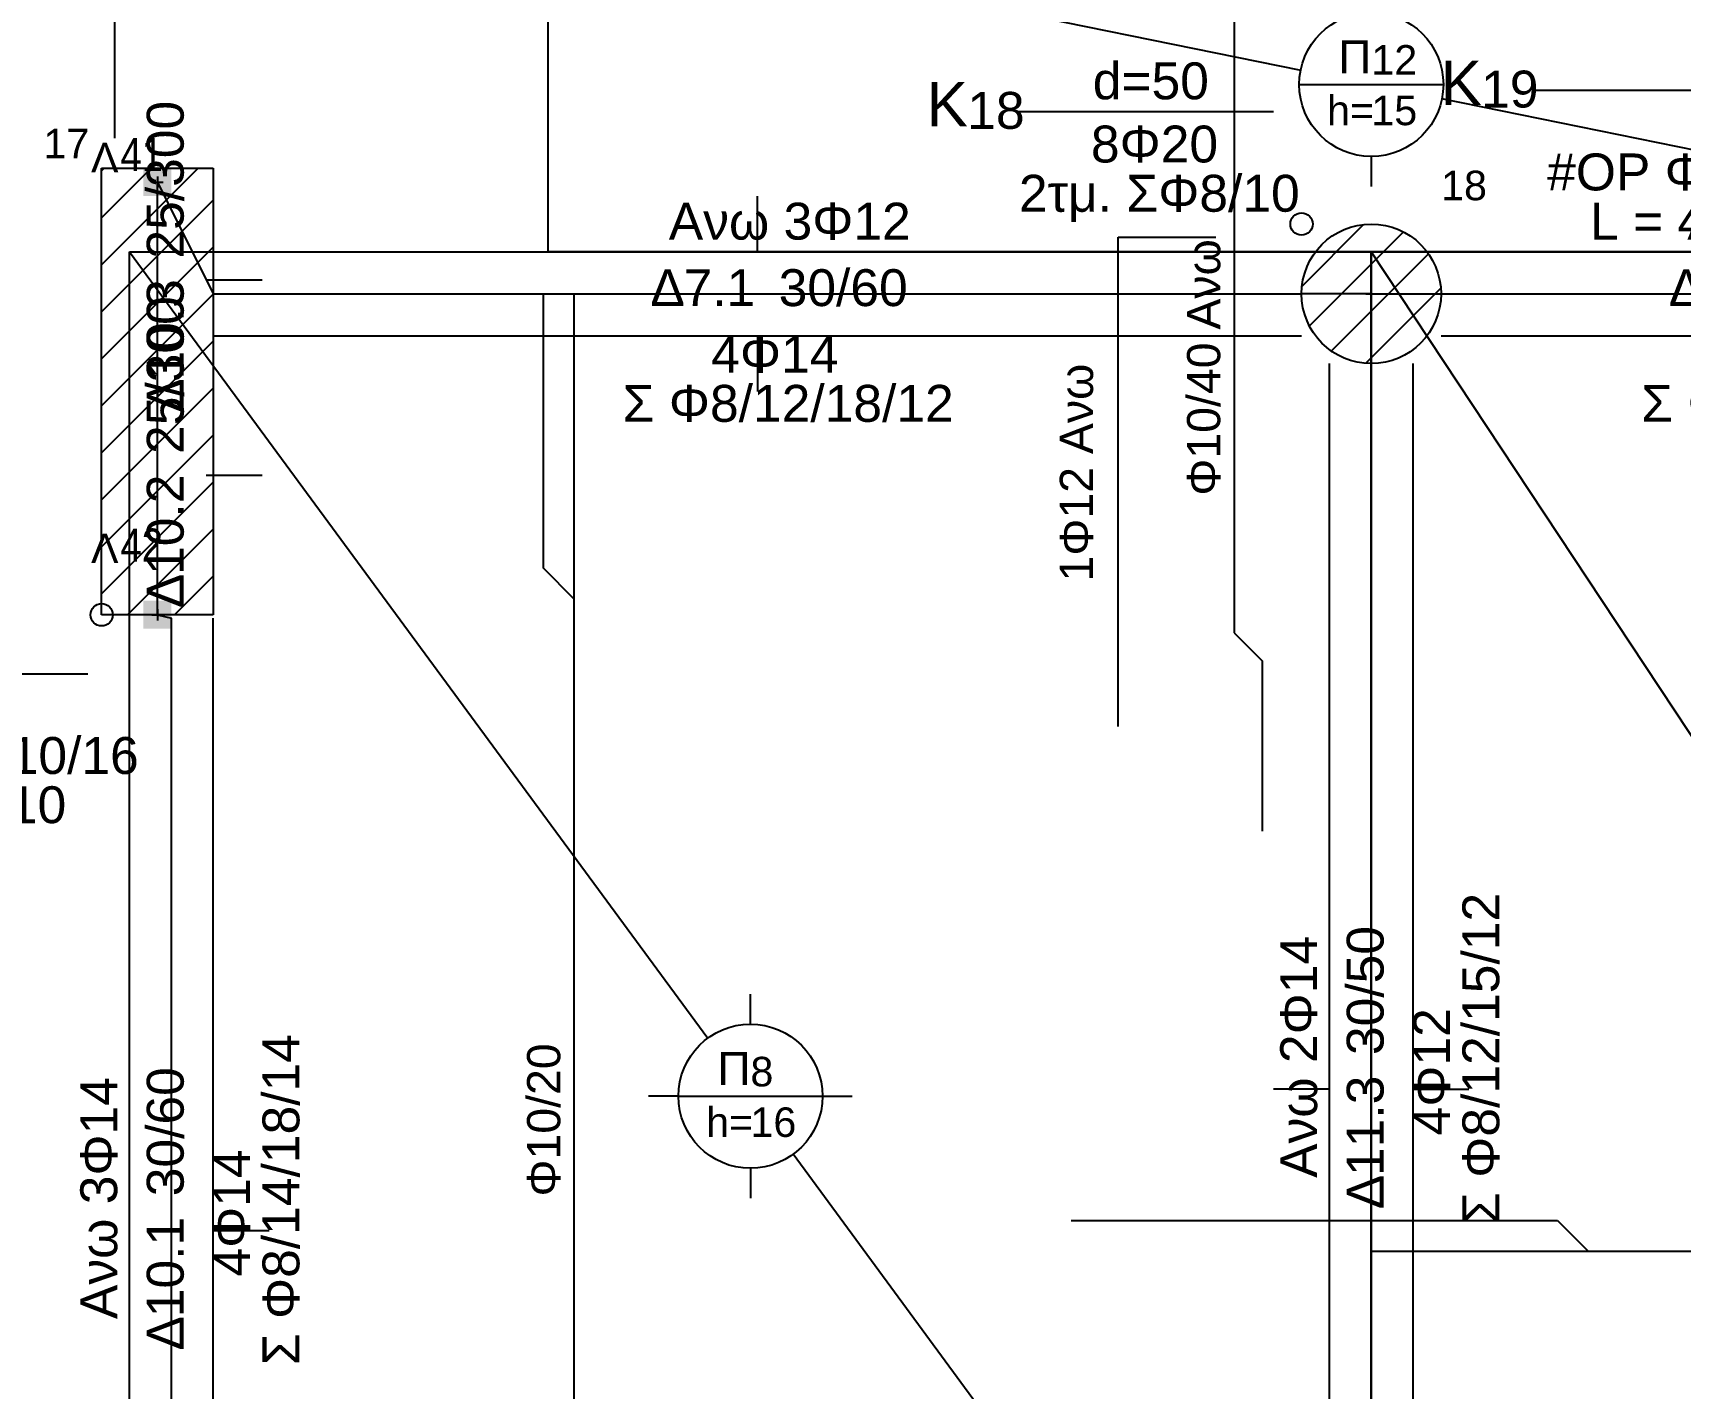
# Model space of a CAD drawing. Extents: x -5.6 to 20.4, y -25.1 to 0.9.
# Drawn here: x -0.25 to 5.66, y -8.57 to -3.72 of the extents above; entities that cross this region are included whole.
import ezdxf

# ---------------------------------------------------------------- set-up
doc = ezdxf.new("R2010")
doc.units = 0
doc.layers.get('0').update_dxf_attribs({"linetype": 'CONTINUOUS'})
for name, color, linetype in [('BEAM', 7, 'CONTINUOUS'), ('BEAM_NAME_BETON_UPPERSTRUCT', 3, 'CONTINUOUS'), ('BEAM_POLY_BETON_UPPERSTRUCT', 4, 'CONTINUOUS'), ('BEAM_PREFIX_NAME_BETON', 4, 'CONTINUOUS'), ('BEAM_STATIC_UPPERSTRUCT', 5, 'CONTINUOUS'), ('BEAMBAR', 7, 'CONTINUOUS'), ('BEAMBAR_LINE', 6, 'CONTINUOUS'), ('BEAMBAR_NAME', 3, 'CONTINUOUS'), ('COLUMN', 7, 'CONTINUOUS'), ('COLUMN_FILLING', 5, 'CONTINUOUS'), ('COLUMN_FIXED_POINT', 1, 'CONTINUOUS'), ('COLUMN_NAME_BETON', 3, 'CONTINUOUS'), ('COLUMN_POLY', 1, 'CONTINUOUS'), ('COLUMN_PREFIX_NAME_BETON', 4, 'CONTINUOUS'), ('FREENODE', 7, 'CONTINUOUS'), ('FREENODE_NAME', 5, 'CONTINUOUS'), ('FREENODE_POLY', 5, 'CONTINUOUS'), ('FREENODE_PREFIX_NAME', 3, 'CONTINUOUS'), ('SLAB', 7, 'CONTINUOUS'), ('SLAB_CENTER', 4, 'CONTINUOUS'), ('SLAB_NAME', 3, 'CONTINUOUS'), ('SLAB_POLY', 4, 'CONTINUOUS'), ('SLAB_PREFIX_NAME', 4, 'CONTINUOUS'), ('SLABBAR', 7, 'CONTINUOUS'), ('SLABBAR_LINE', 6, 'CONTINUOUS'), ('SLABBAR_NAME', 3, 'CONTINUOUS')]:
    doc.layers.add(name, color=color, linetype=linetype)
doc.styles.add('BEAM_NAME_BETON_UPPERSTRUCT', font='Arial.ttf')
doc.styles.add('BEAM_PREFIX_NAME_BETON', font='Arial.ttf')
doc.styles.add('BEAMBAR_NAME', font='Arial.ttf')
doc.styles.add('COLUMN_NAME_BETON', font='Arial.ttf')
doc.styles.add('COLUMN_PREFIX_NAME_BETON', font='Arial.ttf')
doc.styles.add('FREENODE_NAME', font='Arial Narrow.ttf')
doc.styles.add('FREENODE_PREFIX_NAME', font='Arial.ttf')
doc.styles.add('SLAB_NAME', font='Arial.ttf')
doc.styles.add('SLAB_PREFIX_NAME', font='Arial.ttf')
doc.styles.add('SLABBAR_NAME', font='Arial.ttf')
pattern_1 = [(45, (0, 0), (-0.168379802270047, 0.168379802270047), []), (45, (0.16837980294, 0), (-0.168379802270047, 0.168379802270047), [0, 0])]

# ---------------------------------------------------------------- blocks, each defined once
blk = doc.blocks.new('SLAB1')
at = {"layer": 'SLAB_CENTER'}
for p, q in [((1.599999999999969, -3.30000000000006), (4.29699763647262, -3.848541892163959)), ((4.291817636519239, -3.900000000000029), (4.808182363480719, -3.900000000000029)), ((7.49999999999999, -4.5), (4.80300236352734, -3.951458107836099)), ((4.54999999999998, -4.158182363480769), (4.54999999999998, -4.265125000000029))]:
    blk.add_line(p, q, dxfattribs=at)
blk.add_circle((4.54999999999998, -3.900000000000029), 0.258182363480739, dxfattribs=at)
at = {"layer": 'SLAB_POLY'}
for p, q in [((1.6, -4.5), (1.599999999999969, -3.30000000000006)), ((1.599999999999969, -3.30000000000006), (7.49999999999999, -3.30000000000006)), ((1.599999999999969, -3.30000000000006), (7.49999999999999, -3.30000000000006)), ((1.6, -4.5), (1.599999999999969, -3.30000000000006)), ((7.49999999999999, -3.30000000000006), (7.49999999999999, -4.5)), ((7.49999999999999, -3.30000000000006), (7.49999999999999, -4.5)), ((7.49999999999999, -4.5), (1.6, -4.5))]:
    blk.add_line(p, q, dxfattribs=at)
at = {"layer": 'SLAB_NAME', "char_height": 0.105833, "width": 0.4233330000000001, "attachment_point": 1, "style": 'SLAB_NAME'}
for s, insert in [('{\\f|b0|i0;12}', (4.54999999999998, -3.75888888888892)), ('{\\f|b0|i0;h=}', (4.391249999999979, -3.940000000000029)), ('{\\f|b0|i0;15}', (4.54999999999998, -3.940000000000029))]:
    blk.add_mtext(s, dxfattribs=dict(at, insert=insert))
at = {"layer": 'SLAB_PREFIX_NAME', "insert": (4.43093749999998, -3.741250000000029), "char_height": 0.119062, "width": 0.3175, "attachment_point": 1, "style": 'SLAB_PREFIX_NAME'}
blk.add_mtext('{\\f|b0|i0;Π}', dxfattribs=at)
blk = doc.blocks.new('SLAB4')
at = {"layer": 'SLAB_CENTER'}
for p, q in [((4.549999999999999, -4.49999999999995), (6.40760872757035, -7.30963320045009)), ((6.55000000000003, -7.26681763651924), (6.55000000000003, -7.15987499999997)), ((6.29181763651929, -7.52499999999998), (6.18487500000003, -7.52499999999998)), ((6.29181763651929, -7.52499999999998), (6.808182363480769, -7.52499999999998)), ((6.808182363480769, -7.52499999999998), (6.915125000000029, -7.52499999999998)), ((6.55000000000003, -7.783182363480709), (6.55000000000003, -7.89012499999998)), ((8.55000000000006, -10.55), (6.692391272429699, -7.740366799549859))]:
    blk.add_line(p, q, dxfattribs=at)
blk.add_circle((6.55000000000003, -7.52499999999998), 0.258182363480739, dxfattribs=at)
at = {"layer": 'SLAB_POLY'}
for p, q in [((4.549999999999999, -4.49999999999995), (8.55000000000006, -4.49999999999995)), ((4.549999999999999, -10.55), (4.549999999999999, -4.49999999999995)), ((8.55000000000006, -4.49999999999995), (8.55000000000006, -10.55)), ((8.55000000000006, -10.55), (4.549999999999999, -10.55))]:
    blk.add_line(p, q, dxfattribs=at)
at = {"layer": 'SLAB_NAME', "char_height": 0.105833, "attachment_point": 1, "style": 'SLAB_NAME'}
for s, insert, width in [('{\\f|b0|i0;9}', (6.55000000000003, -7.383888888888889), 0.211667), ('{\\f|b0|i0;h=}', (6.391250000000029, -7.565), 0.4233330000000001), ('{\\f|b0|i0;16}', (6.55000000000003, -7.565), 0.4233330000000001)]:
    blk.add_mtext(s, dxfattribs=dict(at, insert=insert, width=width))
at = {"layer": 'SLAB_PREFIX_NAME', "insert": (6.430937500000029, -7.366249999999999), "char_height": 0.119063, "width": 0.3175, "attachment_point": 1, "style": 'SLAB_PREFIX_NAME'}
blk.add_mtext('{\\f|b0|i0;Π}', dxfattribs=at)
blk = doc.blocks.new('SLAB5')
at = {"layer": 'SLAB_CENTER'}
for p, q in [((0.0999999999999943, -4.49999999999995), (2.17202242177907, -7.31701924758726)), ((2.325, -7.26681763651924), (2.325, -7.15987499999997)), ((2.06681763651926, -7.52499999999998), (1.959875, -7.52499999999998)), ((2.06681763651926, -7.52499999999998), (2.58318236348074, -7.52499999999998)), ((2.58318236348074, -7.52499999999998), (2.690125, -7.52499999999998)), ((2.325, -7.783182363480709), (2.325, -7.89012499999998)), ((4.549999999999999, -10.55), (2.47797757822092, -7.7329807524127))]:
    blk.add_line(p, q, dxfattribs=at)
blk.add_circle((2.325, -7.52499999999998), 0.258182363480739, dxfattribs=at)
at = {"layer": 'SLAB_POLY'}
for p, q in [((0.0999999999999943, -4.49999999999995), (4.549999999999999, -4.49999999999995)), ((0.0999999999999943, -10.55), (0.0999999999999943, -4.49999999999995)), ((4.549999999999999, -4.49999999999995), (4.549999999999999, -10.55)), ((4.549999999999999, -10.55), (0.0999999999999943, -10.55))]:
    blk.add_line(p, q, dxfattribs=at)
at = {"layer": 'SLAB_NAME', "char_height": 0.105833, "attachment_point": 1, "style": 'SLAB_NAME'}
for s, insert, width in [('{\\f|b0|i0;8}', (2.325, -7.383888888888889), 0.211667), ('{\\f|b0|i0;h=}', (2.166249999999999, -7.565), 0.4233330000000001), ('{\\f|b0|i0;16}', (2.325, -7.565), 0.4233330000000001)]:
    blk.add_mtext(s, dxfattribs=dict(at, insert=insert, width=width))
at = {"layer": 'SLAB_PREFIX_NAME', "insert": (2.2059375, -7.366249999999999), "char_height": 0.119063, "width": 0.3175, "attachment_point": 1, "style": 'SLAB_PREFIX_NAME'}
blk.add_mtext('{\\f|b0|i0;Π}', dxfattribs=at)
blk = doc.blocks.new('COLUMN_TEXT3')
at = {"layer": 'COLUMN_NAME_BETON'}
blk.add_line((5.12885416666667, -3.920833333333339), (7.099999999999999, -3.920833333333339), dxfattribs=at)
at = {"layer": 'COLUMN_NAME_BETON', "char_height": 0.132292, "attachment_point": 1, "style": 'COLUMN_NAME_BETON'}
for s, insert, width in [('{\\f|b0|i0;150/30}', (5.856458333333329, -3.74444444444445), 1.375829999999999), ('{\\f|b0|i0;19}', (4.94364583333333, -3.850277777777789), 0.4938890000000001), ('{\\f|b0|i0;15Φ20}', (5.8696875, -3.970833333333339), 1.305279999999999), ('{\\f|b0|i0; #ΟΡ Φ8/13 #ΚΑΤ Φ10/20}', (5.12885416666667, -4.14722222222223), 5.25639), ('{\\f|b0|i0;L = 45 - 4τμ. ΣΦ8/10}', (5.33390625, -4.323611111111119), 4.16278)]:
    blk.add_mtext(s, dxfattribs=dict(at, insert=insert, width=width))
at = {"layer": 'COLUMN_PREFIX_NAME_BETON', "insert": (4.798124999999999, -3.815000000000009), "char_height": 0.15875, "width": 0.388056, "attachment_point": 1, "style": 'COLUMN_PREFIX_NAME_BETON'}
blk.add_mtext('{\\f|b0|i0;K}', dxfattribs=at)
blk = doc.blocks.new('COLUMN4')
at = {"layer": 'COLUMN_FILLING'}
h = blk.add_hatch(dxfattribs=at)
h.set_pattern_fill('SACNCR', color=256, scale=0.1, style=0)
h.set_pattern_definition(pattern_1)
h.paths.add_polyline_path([(4.79999999999999, -4.65000000000004), (4.79488248531311, -4.599675369977879), (4.779739452905049, -4.551411036221709), (4.755190860301809, -4.50718294622634), (4.72224172976891, -4.468801803192759), (4.68224100258173, -4.437838935626349), (4.63682631321119, -4.415561966963269), (4.587856944376129, -4.40288291891801), (4.537337707790309, -4.400320873207279), (4.48733686693531, -4.40798072028349), (4.439901462110579, -4.425548865107349), (4.396973504363069, -4.452306065765619), (4.36031046932679, -4.48715687931948), (4.33141334596384, -4.528674509367268), (4.311465185899979, -4.5751592192567), (4.30128266915202, -4.62470791950318), (4.30128266915202, -4.6752920804969), (4.311465185899979, -4.724840780743379), (4.33141334596384, -4.771325490632809), (4.36031046932679, -4.812843120680599), (4.396973504363069, -4.847693934234469), (4.439901462110579, -4.87445113489273), (4.48733686693531, -4.892019279716589), (4.537337707790309, -4.8996791267928), (4.587856944376129, -4.89711708108207), (4.63682631321119, -4.884438033036809), (4.68224100258173, -4.86216106437373), (4.72224172976891, -4.83119819680732), (4.755190860301809, -4.79281705377374), (4.779739452905049, -4.748588963778369), (4.79488248531311, -4.700324630022209), (4.79999999999999, -4.65000000000004)])
at = {"layer": 'COLUMN_FIXED_POINT'}
blk.add_circle((4.29999999999999, -4.40000000000004), 0.04, dxfattribs=at)
at = {"layer": 'COLUMN_POLY'}
for p, q in [((4.52999999999999, -4.65000000000004), (4.56999999999999, -4.65000000000004)), ((4.54999999999999, -4.630000000000039), (4.54999999999999, -4.670000000000039))]:
    blk.add_line(p, q, dxfattribs=at)
blk.add_circle((4.54999999999999, -4.65000000000004), 0.25, dxfattribs=at)
at = {"layer": 'COLUMN_NAME_BETON', "insert": (4.79999999999999, -4.20888888888893), "char_height": 0.105833, "width": 0.4233330000000001, "attachment_point": 1, "style": 'COLUMN_NAME_BETON'}
blk.add_mtext('{\\f|b0|i0;18}', dxfattribs=at)
blk = doc.blocks.new('COLUMN_TEXT4')
at = {"layer": 'COLUMN_NAME_BETON'}
blk.add_line((3.28718749999999, -3.997222222222259), (4.19999999999999, -3.997222222222259), dxfattribs=at)
at = {"layer": 'COLUMN_NAME_BETON', "char_height": 0.132292, "attachment_point": 1, "style": 'COLUMN_NAME_BETON'}
for s, insert, width in [('{\\f|b0|i0;d=50}', (3.551770833333319, -3.82083333333337), 1.02306), ('{\\f|b0|i0;18}', (3.10197916666666, -3.926666666666709), 0.4938890000000001), ('{\\f|b0|i0;8Φ20}', (3.54515624999999, -4.047222222222259), 1.058329999999999), ('{\\f|b0|i0;2τμ. ΣΦ8/10}', (3.28718749999999, -4.223611111111149), 2.434169999999999)]:
    blk.add_mtext(s, dxfattribs=dict(at, insert=insert, width=width))
at = {"layer": 'COLUMN_PREFIX_NAME_BETON', "insert": (2.956458333333319, -3.891388888888929), "char_height": 0.15875, "width": 0.388056, "attachment_point": 1, "style": 'COLUMN_PREFIX_NAME_BETON'}
blk.add_mtext('{\\f|b0|i0;K}', dxfattribs=at)
blk = doc.blocks.new('COLUMN5')
at = {"layer": 'COLUMN_FILLING'}
h = blk.add_hatch(dxfattribs=at)
h.set_pattern_fill('SACNCR', color=256, scale=0.1, style=0)
h.set_pattern_definition(pattern_1)
h.paths.add_polyline_path([(9e-15, -4.20000000000002), (0.400000000000009, -4.20000000000002), (0.400000000000009, -5.800000000000019), (9e-15, -5.800000000000019)])
at = {"layer": 'COLUMN_FIXED_POINT'}
blk.add_circle((9e-15, -5.800000000000019), 0.04, dxfattribs=at)
at = {"layer": 'COLUMN_POLY'}
for p, q in [((9e-15, -4.20000000000002), (0.400000000000009, -4.20000000000002)), ((9e-15, -5.800000000000019), (9e-15, -4.20000000000002)), ((0.400000000000009, -4.20000000000002), (0.400000000000009, -5.800000000000019)), ((0.180000000000009, -5.000000000000019), (0.220000000000009, -5.000000000000019)), ((0.200000000000009, -4.980000000000019), (0.200000000000009, -5.02000000000002)), ((0.400000000000009, -5.800000000000019), (9e-15, -5.800000000000019))]:
    blk.add_line(p, q, dxfattribs=at)
at = {"layer": 'COLUMN_NAME_BETON', "insert": (-0.208749999999991, -4.05888888888891), "char_height": 0.105833, "width": 0.4233330000000001, "attachment_point": 1, "style": 'COLUMN_NAME_BETON'}
blk.add_mtext('{\\f|b0|i0;17}', dxfattribs=at)
blk = doc.blocks.new('COLUMN_TEXT5')
at = {"layer": 'COLUMN_NAME_BETON'}
blk.add_line((-2.021145833333319, -6.011666666666689), (-0.0499999999999916, -6.011666666666689), dxfattribs=at)
at = {"layer": 'COLUMN_NAME_BETON', "char_height": 0.132292, "attachment_point": 1, "style": 'COLUMN_NAME_BETON'}
for s, insert, width in [('{\\f|b0|i0;40/160}', (-1.293541666666659, -5.835277777777799), 1.375829999999999), ('{\\f|b0|i0;17}', (-2.20635416666666, -5.941111111111129), 0.4938890000000001), ('{\\f|b0|i0;28Φ20}', (-1.280312499999989, -6.06166666666669), 1.305279999999999), ('{\\f|b0|i0; #ΟΡ Φ8/10 #ΚΑΤ Φ10/16}', (-2.021145833333319, -6.238055555555579), 5.25639), ('{\\f|b0|i0;L = 60 - 4τμ. ΣΦ8/10}', (-1.816093749999989, -6.414444444444469), 4.16278)]:
    blk.add_mtext(s, dxfattribs=dict(at, insert=insert, width=width))
at = {"layer": 'COLUMN_PREFIX_NAME_BETON', "insert": (-2.351874999999989, -5.905833333333348), "char_height": 0.15875, "width": 0.388056, "attachment_point": 1, "style": 'COLUMN_PREFIX_NAME_BETON'}
blk.add_mtext('{\\f|b0|i0;K}', dxfattribs=at)
blk = doc.blocks.new('BEAM20')
at = {"layer": 'BEAM_POLY_BETON_UPPERSTRUCT'}
for p, q in [((4.39999999999999, -10.1), (4.39999999999999, -4.90000000000004)), ((4.69999999999999, -10.1), (4.69999999999999, -4.90000000000004)), ((4.39999999999999, -7.500000000000018), (4.19999999999999, -7.500000000000018)), ((4.69999999999999, -7.500000000000018), (4.89999999999999, -7.500000000000018))]:
    blk.add_line(p, q, dxfattribs=at)
at = {"layer": 'BEAM_STATIC_UPPERSTRUCT'}
for p, q in [((4.54999999999999, -4.65000000000004), (4.54999999999999, -4.90000000000004)), ((4.54999999999999, -10.1), (4.54999999999999, -4.90000000000004)), ((4.54999999999999, -10.4), (4.54999999999999, -10.1))]:
    blk.add_line(p, q, dxfattribs=at)
blk = doc.blocks.new('BEAM_TEXT20')
at = {"layer": 'BEAM_NAME_BETON_UPPERSTRUCT', "char_height": 0.132292, "attachment_point": 1, "rotation": 90.00000000000001, "style": 'BEAM_NAME_BETON_UPPERSTRUCT'}
for s, insert, width in [('{\\f|b0|i0;Σ Φ8/12/15/12}', (4.87638888888888, -7.982864583333359), 2.89278), ('{\\f|b0|i0;Ανω 2Φ14}', (4.223611111111099, -7.81750000000003), 2.010829999999999), ('{\\f|b0|i0;  30/50}', (4.46180555555555, -7.480156250000029), 1.41111), ('{\\f|b0|i0;4Φ12 }', (4.69999999999999, -7.665364583333359), 1.19944), ('{\\f|b0|i0;11.3}', (4.46180555555555, -7.810885416666699), 0.881944)]:
    blk.add_mtext(s, dxfattribs=dict(at, insert=insert, width=width))
at = {"layer": 'BEAM_PREFIX_NAME_BETON', "insert": (4.46180555555555, -7.929947916666699), "char_height": 0.132292, "width": 0.3175, "attachment_point": 1, "rotation": 90.00000000000001, "style": 'BEAM_PREFIX_NAME_BETON'}
blk.add_mtext('{\\f|b0|i0;Δ}', dxfattribs=at)
blk = doc.blocks.new('BEAM23')
at = {"layer": 'BEAM_POLY_BETON_UPPERSTRUCT'}
blk.add_line((0.375000000000008, -4.60000000000002), (0.575000000000008, -4.60000000000002), dxfattribs=at)
at = {"layer": 'BEAM_STATIC_UPPERSTRUCT'}
blk.add_line((0.200000000000009, -5.000000000000019), (0.2, -4.25000000000002), dxfattribs=at)
blk = doc.blocks.new('BEAM_TEXT23')
at = {"layer": 'BEAM_NAME_BETON_UPPERSTRUCT', "char_height": 0.132292, "attachment_point": 1, "rotation": 90.00000000000001, "style": 'BEAM_NAME_BETON_UPPERSTRUCT'}
for s, insert, width in [('{\\f|b0|i0;  25/300}', (0.161805555555564, -4.626458333333349), 1.658059999999999), ('{\\f|b0|i0;10.3}', (0.161805555555565, -4.957187500000019), 0.881944)]:
    blk.add_mtext(s, dxfattribs=dict(at, insert=insert, width=width))
at = {"layer": 'BEAM_PREFIX_NAME_BETON', "insert": (0.161805555555565, -5.076250000000019), "char_height": 0.132292, "width": 0.3175, "attachment_point": 1, "rotation": 90.00000000000001, "style": 'BEAM_PREFIX_NAME_BETON'}
blk.add_mtext('{\\f|b0|i0;Δ}', dxfattribs=at)
blk = doc.blocks.new('BEAM24')
at = {"layer": 'BEAM_POLY_BETON_UPPERSTRUCT'}
blk.add_line((0.375000000000008, -5.300000000000019), (0.575000000000008, -5.300000000000019), dxfattribs=at)
at = {"layer": 'BEAM_STATIC_UPPERSTRUCT'}
blk.add_line((0.2, -5.799999999999999), (0.200000000000009, -5.000000000000019), dxfattribs=at)
blk = doc.blocks.new('BEAM_TEXT24')
at = {"layer": 'BEAM_NAME_BETON_UPPERSTRUCT', "char_height": 0.132292, "attachment_point": 1, "rotation": 90.00000000000001, "style": 'BEAM_NAME_BETON_UPPERSTRUCT'}
for s, insert, width in [('{\\f|b0|i0;  25/300}', (0.161805555555564, -5.326458333333349), 1.658059999999999), ('{\\f|b0|i0;10.2}', (0.161805555555565, -5.657187500000018), 0.881944)]:
    blk.add_mtext(s, dxfattribs=dict(at, insert=insert, width=width))
at = {"layer": 'BEAM_PREFIX_NAME_BETON', "insert": (0.161805555555565, -5.776250000000018), "char_height": 0.132292, "width": 0.3175, "attachment_point": 1, "rotation": 90.00000000000001, "style": 'BEAM_PREFIX_NAME_BETON'}
blk.add_mtext('{\\f|b0|i0;Δ}', dxfattribs=at)
blk = doc.blocks.new('BEAM25')
at = {"layer": 'BEAM_POLY_BETON_UPPERSTRUCT'}
for p, q in [((0.100000000000008, -10.2), (0.100000000000009, -5.811803398875009)), ((0.400000000000008, -10.2), (0.400000000000009, -5.811803398875009)), ((0.400000000000008, -8.00590169943751), (0.600000000000009, -8.00590169943751))]:
    blk.add_line(p, q, dxfattribs=at)
at = {"layer": 'BEAM_STATIC_UPPERSTRUCT'}
for p, q in [((0.2, -5.799999999999999), (0.25, -5.812)), ((0.250000000000009, -10.2), (0.25, -5.812)), ((0.150000000000009, -10.55), (0.250000000000009, -10.2))]:
    blk.add_line(p, q, dxfattribs=at)
blk = doc.blocks.new('BEAM_TEXT25')
at = {"layer": 'BEAM_NAME_BETON_UPPERSTRUCT', "char_height": 0.132292, "attachment_point": 1, "rotation": 90.00000000000001, "style": 'BEAM_NAME_BETON_UPPERSTRUCT'}
for s, insert, width in [('{\\f|b0|i0;Σ Φ8/14/18/14}', (0.576388888888898, -8.48876628277083), 2.89278), ('{\\f|b0|i0;  30/60}', (0.161805555555563, -7.986057949437499), 1.41111), ('{\\f|b0|i0;Ανω 3Φ14}', (-0.0763888888888799, -8.3234016994375), 2.010829999999999), ('{\\f|b0|i0;4Φ14 }', (0.400000000000008, -8.17126628277083), 1.19944), ('{\\f|b0|i0;10.1}', (0.161805555555565, -8.31678711610417), 0.881944)]:
    blk.add_mtext(s, dxfattribs=dict(at, insert=insert, width=width))
at = {"layer": 'BEAM_PREFIX_NAME_BETON', "insert": (0.161805555555565, -8.43584961610417), "char_height": 0.132292, "width": 0.3175, "attachment_point": 1, "rotation": 90.00000000000001, "style": 'BEAM_PREFIX_NAME_BETON'}
blk.add_mtext('{\\f|b0|i0;Δ}', dxfattribs=at)
blk = doc.blocks.new('BEAM35')
at = {"layer": 'BEAM_POLY_BETON_UPPERSTRUCT'}
for p, q in [((5.99999999999999, -4.49999999999995), (5.99999999999999, -4.29999999999995)), ((4.79999999999999, -4.49999999999995), (7.2, -4.49999999999995)), ((4.79999999999999, -4.79999999999995), (7.2, -4.79999999999995)), ((5.99999999999999, -4.79999999999995), (5.99999999999999, -4.99999999999995))]:
    blk.add_line(p, q, dxfattribs=at)
at = {"layer": 'BEAM_STATIC_UPPERSTRUCT'}
for p, q in [((4.54999999999999, -4.65000000000004), (4.79999999999999, -4.65000000000004)), ((4.79999999999999, -4.65000000000004), (7.2, -4.650000000000009)), ((7.25, -4.650000000000009), (7.2, -4.650000000000009))]:
    blk.add_line(p, q, dxfattribs=at)
blk = doc.blocks.new('BEAM_TEXT35')
at = {"layer": 'BEAM_NAME_BETON_UPPERSTRUCT', "char_height": 0.132292, "attachment_point": 1, "style": 'BEAM_NAME_BETON_UPPERSTRUCT'}
for s, insert, width in [('{\\f|b0|i0;Ανω 3Φ12}', (5.6825, -4.323611111111059), 2.010829999999999), ('{\\f|b0|i0;7.2}', (5.73541666666667, -4.561805555555509), 0.635), ('{\\f|b0|i0;  30/60}', (5.973541666666669, -4.561805555555509), 1.41111), ('{\\f|b0|i0;4Φ14 }', (5.834635416666669, -4.79999999999995), 1.19944), ('{\\f|b0|i0;Σ Φ8/12/18/12}', (5.517135416666669, -4.976388888888839), 2.89278)]:
    blk.add_mtext(s, dxfattribs=dict(at, insert=insert, width=width))
at = {"layer": 'BEAM_PREFIX_NAME_BETON', "insert": (5.61635416666667, -4.561805555555509), "char_height": 0.132292, "width": 0.3175, "attachment_point": 1, "style": 'BEAM_PREFIX_NAME_BETON'}
blk.add_mtext('{\\f|b0|i0;Δ}', dxfattribs=at)
blk = doc.blocks.new('BEAM36')
at = {"layer": 'BEAM_POLY_BETON_UPPERSTRUCT'}
for p, q in [((2.35, -4.49999999999995), (2.35, -4.29999999999995)), ((0.400000000000008, -4.49999999999995), (4.29999999999999, -4.49999999999995)), ((0.400000000000008, -4.79999999999995), (4.29999999999999, -4.79999999999995)), ((2.35, -4.79999999999995), (2.35, -4.99999999999995))]:
    blk.add_line(p, q, dxfattribs=at)
at = {"layer": 'BEAM_STATIC_UPPERSTRUCT'}
for p, q in [((0.2, -4.25000000000002), (0.4, -4.650000000000019)), ((0.4, -4.650000000000019), (4.29999999999999, -4.65000000000004)), ((4.54999999999999, -4.65000000000004), (4.29999999999999, -4.65000000000004))]:
    blk.add_line(p, q, dxfattribs=at)
blk = doc.blocks.new('BEAM_TEXT36')
at = {"layer": 'BEAM_NAME_BETON_UPPERSTRUCT', "char_height": 0.132292, "attachment_point": 1, "style": 'BEAM_NAME_BETON_UPPERSTRUCT'}
for s, insert, width in [('{\\f|b0|i0;Ανω 3Φ12}', (2.0325, -4.323611111111059), 2.010829999999999), ('{\\f|b0|i0;7.1}', (2.085416666666669, -4.561805555555509), 0.635), ('{\\f|b0|i0;  30/60}', (2.323541666666669, -4.561805555555509), 1.41111), ('{\\f|b0|i0;4Φ14 }', (2.184635416666669, -4.79999999999995), 1.19944), ('{\\f|b0|i0;Σ Φ8/12/18/12}', (1.867135416666669, -4.976388888888839), 2.89278)]:
    blk.add_mtext(s, dxfattribs=dict(at, insert=insert, width=width))
at = {"layer": 'BEAM_PREFIX_NAME_BETON', "insert": (1.966354166666669, -4.561805555555509), "char_height": 0.132292, "width": 0.3175, "attachment_point": 1, "style": 'BEAM_PREFIX_NAME_BETON'}
blk.add_mtext('{\\f|b0|i0;Δ}', dxfattribs=at)
blk = doc.blocks.new('FREENODE6')
at = {"layer": 'FREENODE_POLY'}
blk.add_hatch(color=256, dxfattribs=at).paths.add_polyline_path([(0.15, -5.75), (0.25, -5.75), (0.25, -5.849999999999999), (0.15, -5.849999999999999)])
for p, q in [((0.2, -5.78), (0.2, -5.82)), ((0.18, -5.799999999999999), (0.22, -5.799999999999999))]:
    blk.add_line(p, q, dxfattribs=at)
at = {"layer": 'FREENODE_NAME', "insert": (0.0677083333333413, -5.491250000000019), "char_height": 0.119063, "width": 0.352778, "attachment_point": 1, "style": 'FREENODE_NAME'}
blk.add_mtext('{\\f|b0|i1;42}', dxfattribs=at)
at = {"layer": 'FREENODE_PREFIX_NAME', "insert": (-0.038124999999992, -5.508888888888909), "char_height": 0.105833, "width": 0.282222, "attachment_point": 1, "style": 'FREENODE_PREFIX_NAME'}
blk.add_mtext('{\\f|b0|i0;Λ}', dxfattribs=at)
blk = doc.blocks.new('FREENODE7')
at = {"layer": 'FREENODE_POLY'}
blk.add_hatch(color=256, dxfattribs=at).paths.add_polyline_path([(0.15, -4.20000000000002), (0.25, -4.20000000000002), (0.25, -4.30000000000002), (0.15, -4.30000000000002)])
for p, q in [((0.2, -4.230000000000019), (0.2, -4.27000000000002)), ((0.18, -4.25000000000002), (0.22, -4.25000000000002))]:
    blk.add_line(p, q, dxfattribs=at)
at = {"layer": 'FREENODE_NAME', "insert": (0.0677083333333413, -4.09125000000002), "char_height": 0.119063, "width": 0.352778, "attachment_point": 1, "style": 'FREENODE_NAME'}
blk.add_mtext('{\\f|b0|i1;41}', dxfattribs=at)
at = {"layer": 'FREENODE_PREFIX_NAME', "insert": (-0.038124999999992, -4.10888888888891), "char_height": 0.105833, "width": 0.282222, "attachment_point": 1, "style": 'FREENODE_PREFIX_NAME'}
blk.add_mtext('{\\f|b0|i0;Λ}', dxfattribs=at)
blk = doc.blocks.new('SLABBAR1')
at = {"layer": 'SLABBAR_LINE'}
for p, q in [((4.058333333333339, -3.32500000000006), (4.158333333333339, -3.32500000000006)), ((4.058333333333339, -3.32500000000006), (4.058333333333339, -3.34500000000006)), ((4.058333333333339, -3.34500000000006), (4.058333333333339, -4.649999999999949)), ((4.07699358737118, -3.34000000000006), (4.068333333333339, -3.34500000000006)), ((4.068333333333339, -3.34500000000006), (4.068333333333339, -3.35500000000006)), ((4.068333333333339, -3.35500000000006), (4.07699358737118, -3.36000000000006)), ((4.085653841409019, -3.34500000000006), (4.07699358737118, -3.34000000000006)), ((4.07699358737118, -3.36000000000006), (4.085653841409019, -3.35500000000006)), ((4.085653841409019, -3.35500000000006), (4.085653841409019, -3.34500000000006)), ((4.131012825257649, -3.34500000000006), (4.13967307929549, -3.34000000000006)), ((4.131012825257649, -3.35500000000006), (4.131012825257649, -3.34500000000006)), ((4.13967307929549, -3.36000000000006), (4.131012825257649, -3.35500000000006)), ((4.13967307929549, -3.34000000000006), (4.148333333333339, -3.34500000000006)), ((4.148333333333339, -3.35500000000006), (4.13967307929549, -3.36000000000006)), ((4.148333333333339, -3.34500000000006), (4.148333333333339, -3.35500000000006)), ((4.158333333333339, -3.32500000000006), (4.158333333333339, -3.34500000000006)), ((4.158333333333339, -3.34500000000006), (4.158333333333339, -3.62500000000006)), ((4.058333333333339, -4.649999999999949), (4.058333333333339, -5.86499999999985)), ((4.058333333333339, -5.86499999999985), (4.158333333333339, -5.964999999999849)), ((4.158333333333339, -5.964999999999849), (4.158333333333339, -6.57499999999985))]:
    blk.add_line(p, q, dxfattribs=at)
at = {"layer": 'SLABBAR_NAME', "insert": (3.889583333333339, -5.373333333333289), "char_height": 0.119063, "width": 2.257779999999999, "attachment_point": 1, "rotation": 90.00000000000001, "style": 'SLABBAR_NAME'}
blk.add_mtext('{\\f|b0|i0;Φ10/40 Ανω}', dxfattribs=at)
blk = doc.blocks.new('SLABBAR14')
at = {"layer": 'SLABBAR_LINE'}
for p, q in [((3.47499999999999, -7.970000000000009), (4.54999999999999, -7.970000000000009)), ((4.54999999999999, -7.970000000000009), (5.21679999999999, -7.970000000000009)), ((5.21679999999999, -7.970000000000009), (5.32679999999999, -8.080000000000007)), ((4.54999999999999, -8.080000000000007), (5.32679999999999, -8.080000000000007)), ((5.32679999999999, -8.080000000000007), (7.7732, -8.080000000000007))]:
    blk.add_line(p, q, dxfattribs=at)
blk = doc.blocks.new('SLABBAR15')
at = {"layer": 'SLABBAR_LINE'}
for p, q in [((1.58333333333333, -5.633529999999959), (1.58333333333333, -4.649999999999949)), ((1.58333333333333, -4.649999999999949), (1.58333333333333, -4.649999999999949)), ((1.69333333333333, -5.743529999999959), (1.69333333333333, -4.649999999999949)), ((1.69333333333333, -5.743529999999959), (1.58333333333333, -5.633529999999959)), ((1.69333333333333, -9.45646999999999), (1.69333333333333, -5.743529999999959)), ((1.58333333333333, -9.56646999999999), (1.69333333333333, -9.45646999999999)), ((1.69333333333333, -10.55), (1.69333333333333, -9.45646999999999)), ((1.58333333333333, -10.55), (1.58333333333333, -9.56646999999999)), ((1.58333333333333, -11.325), (1.58333333333333, -10.55))]:
    blk.add_line(p, q, dxfattribs=at)
at = {"layer": 'SLABBAR_NAME', "insert": (1.52458333333333, -7.884427083333309), "char_height": 0.119062, "width": 1.516939999999999, "attachment_point": 1, "rotation": 90.00000000000001, "style": 'SLABBAR_NAME'}
blk.add_mtext('{\\f|b0|i0;Φ10/20 }', dxfattribs=at)
blk = doc.blocks.new('BEAMBAR20')
at = {"layer": 'BEAMBAR_LINE'}
for p, q in [((3.642500005960449, -6.20000007152561), (3.642500005960449, -4.446999990940129)), ((3.642500005960449, -4.446999990940129), (3.99249999999999, -4.446999990940129))]:
    blk.add_line(p, q, dxfattribs=at)
at = {"layer": 'BEAMBAR_NAME', "insert": (3.43375000596045, -5.680687531232869), "char_height": 0.119062, "width": 1.905, "attachment_point": 1, "rotation": 90.00000000000001, "style": 'BEAMBAR_NAME'}
blk.add_mtext('{\\f|b0|i0;1Φ12 Ανω}', dxfattribs=at)
blk = doc.blocks.new('BEAMBAR35')
at = {"layer": 'BEAMBAR_LINE'}
for p, q in [((0.0470000028610229, -4.092499999999949), (0.047000002861023, -3.67250001311297)), ((0.047000002861023, -3.67250001311297), (1.600000095367429, -3.67250001311297))]:
    blk.add_line(p, q, dxfattribs=at)
at = {"layer": 'BEAMBAR_NAME', "insert": (0.4663125491142271, -3.463750013112969), "char_height": 0.119062, "width": 1.905, "attachment_point": 1, "style": 'BEAMBAR_NAME'}
blk.add_mtext('{\\f|b0|i0;1Φ14 Ανω}', dxfattribs=at)

msp = doc.modelspace()

# ---------------------------------------------------------------- linework, layer by layer
msp.add_circle((7.387187500000059, -12.1), 12.99599387797651)

# ---------------------------------------------------------------- block references
at = {"layer": 'BEAM'}
for name in ['BEAM23', 'BEAM36', 'BEAM35', 'BEAM20', 'BEAM24', 'BEAM25']:
    msp.add_blockref(name, (0, 0), dxfattribs=at)
at = {"layer": 'BEAM_NAME_BETON_UPPERSTRUCT'}
for name in ['BEAM_TEXT23', 'BEAM_TEXT36', 'BEAM_TEXT35', 'BEAM_TEXT24', 'BEAM_TEXT20', 'BEAM_TEXT25']:
    msp.add_blockref(name, (0, 0), dxfattribs=at)
at = {"layer": 'BEAMBAR'}
for name in ['BEAMBAR35', 'BEAMBAR20']:
    msp.add_blockref(name, (0, 0), dxfattribs=at)
at = {"layer": 'COLUMN'}
for name in ['COLUMN5', 'COLUMN4']:
    msp.add_blockref(name, (0, 0), dxfattribs=at)
at = {"layer": 'COLUMN_NAME_BETON'}
for name in ['COLUMN_TEXT3', 'COLUMN_TEXT4', 'COLUMN_TEXT5']:
    msp.add_blockref(name, (0, 0), dxfattribs=at)
at = {"layer": 'FREENODE'}
for name in ['FREENODE7', 'FREENODE6']:
    msp.add_blockref(name, (0, 0), dxfattribs=at)
at = {"layer": 'SLAB'}
for name in ['SLAB1', 'SLAB5', 'SLAB4']:
    msp.add_blockref(name, (0, 0), dxfattribs=at)
at = {"layer": 'SLABBAR'}
for name in ['SLABBAR1', 'SLABBAR15', 'SLABBAR14']:
    msp.add_blockref(name, (0, 0), dxfattribs=at)

doc.saveas('drawing.dxf')
